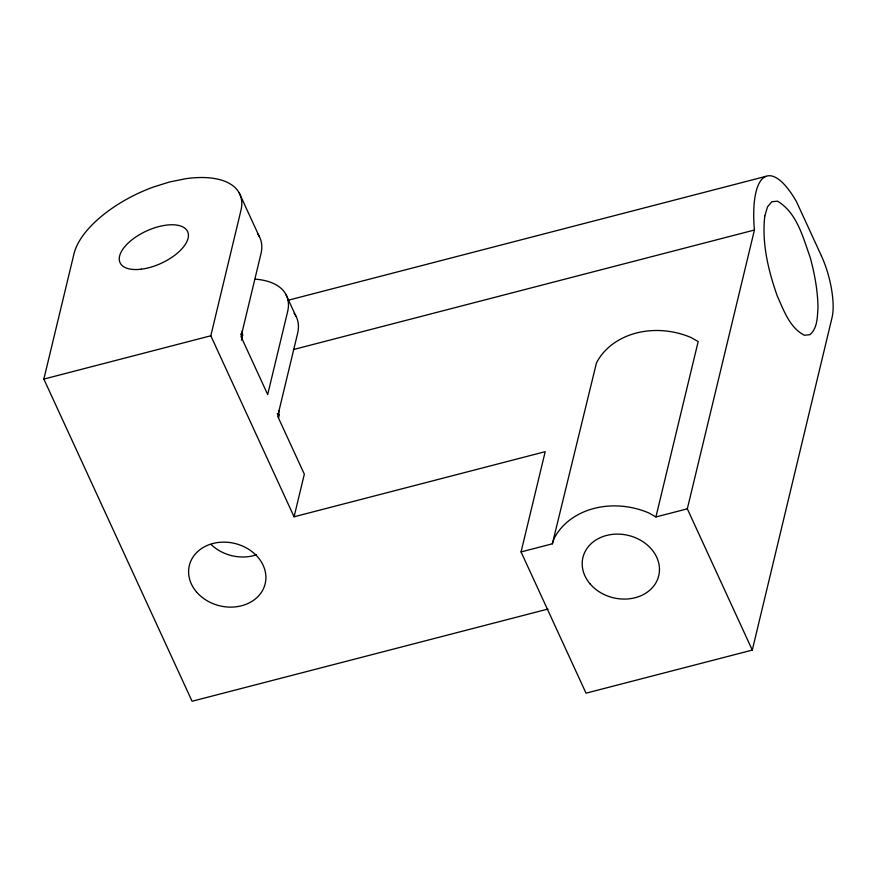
<?xml version="1.0" encoding="UTF-8"?>
<svg xmlns="http://www.w3.org/2000/svg" width="877" height="877" viewBox="0 0 877 877"><rect width="100%" height="100%" fill="white"/><g stroke="black" fill="none" stroke-linecap="round" stroke-linejoin="round"><path stroke-width="1.32" d="M242.184 330.87L242.622 335.277L241.438 340.188M278.864 417.32L278.82 410.513M547.993 609.044L192.074 701.26L43.85 379.083L73.997 253.76A90.638 43.247 -24.7 0 1 153.201 187.097L169.535 181.977L185.442 178.744A90.638 43.247 -24.7 0 1 240.923 210.469L210.809 335.781L294.069 516.794L545.209 451.677L521.059 551.929L586.033 693.17L752.291 650.098L832.109 317.31A45.341 14.021 75.5 0 0 821.486 256.051M294.069 516.794L304.33 474.172L277.68 416.257L297.577 333.545A90.671 43.258 -24.7 0 0 294.08 313.319M752.291 650.098L687.327 508.824L754.428 230.026L754.088 225.959A95.22 29.445 75.5 0 1 796.502 201.732L821.486 256.04M552.367 543.806L596.47 362.87A72.868 59.943 13.5 0 1 690.955 337.492L698.18 341.559L655.919 516.959L648.706 512.892A72.868 59.943 13.5 0 0 554.209 538.27L552.367 543.806L521.059 551.929M287.678 300.373L766.027 176.332M43.85 379.083L210.809 335.781M293.302 349.583L754.428 230.026M655.919 516.959L687.327 508.824M240.561 334.06L242.622 335.277M277.198 413.703L279.259 414.92M239.213 192.929L259.197 236.362M285.847 294.288L295.834 316.005M257.443 233.677A90.671 43.258 -24.7 0 1 260.929 253.902L241.043 336.615L267.682 394.529L287.579 311.817A90.671 43.258 -24.7 0 0 255.415 279.149M256.599 554.746A38.994 32.076 13.5 0 1 211.017 544.42M764.777 216.082C761.707 243.225 768.274 270.467 777.241 295.944C783.742 310.239 789.53 327.516 804.33 335.255L809.964 334.696C817.649 327.965 817.276 316.882 818 307.531C817.726 290.517 814.634 273.723 810.173 257.334C802.937 237.338 797.018 212.738 777.493 201.184L771.859 201.732L767.518 206.819L764.777 216.082M141.274 269.184A37.185 17.737 -24.7 0 0 188.04 232.69A37.185 17.737 -24.7 0 0 132.252 239.574A37.185 17.737 -24.7 0 0 141.274 269.184M196.503 591.942A38.994 32.076 13.5 0 0 262.903 589.793A38.994 32.076 13.5 0 0 222.341 542.161A38.994 32.076 13.5 0 0 196.503 591.942M590.089 583.907A38.994 32.076 13.5 0 0 656.478 581.758A38.994 32.076 13.5 0 0 615.917 534.126A38.994 32.076 13.5 0 0 590.089 583.907"/></g></svg>
